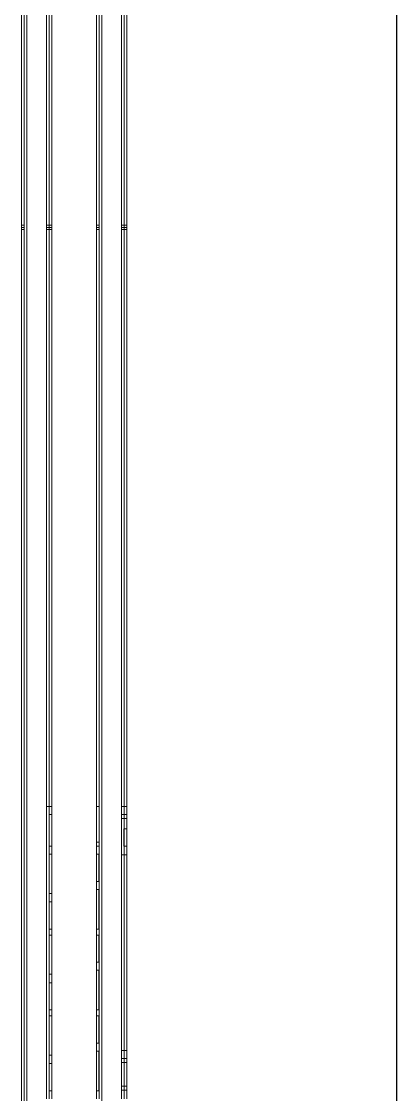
# Model space of a CAD drawing. Extents: x 44111 to 90315, y 4379 to 151689.
# Drawn here: x 67976.6 to 68141.1, y 31420.5 to 31891.4 of the extents above; entities that cross this region are included whole.
import ezdxf

# ---------------------------------------------------------------- set-up
doc = ezdxf.new("R2010")
doc.units = 0
doc.header["$LTSCALE"] = 1000
doc.header["$MEASUREMENT"] = 0
doc.layers.add('J-LM-门窗洞', color=35, linetype='Continuous')
doc.layers.add('细线', color=8, linetype='Continuous', lineweight=0)

msp = doc.modelspace()

# ---------------------------------------------------------------- linework, layer by layer
at = {"layer": 'J-LM-门窗洞'}
msp.add_line((68141.14228991306, 32359.87299580791), (68141.14228991282, 29959.87299580802), dxfattribs=at)
at = {"layer": '细线'}
for p, q in [((68020.45287041928, 31801.97439078952), (68020.45202040885, 32203.4079891484)), ((68021.6202157019, 32204.33623795677), (68021.62104428097, 31801.97439078952)), ((68022.76409785918, 31886.35936564079), (68022.76920878401, 32205.26231495081)), ((68009.47985214603, 31801.97439078952), (68009.4790310073, 32195.1737896651)), ((68010.6478598507, 31801.97439078952), (68010.64705998803, 32196.10208159592)), ((68011.8149870511, 32197.03052442311), (68011.82015071323, 30058.69184172503)), ((67988.70081985489, 32179.63206891692), (67988.70233664245, 31801.97439078952)), ((67989.86897981822, 32180.56035155524), (67989.87047839703, 31801.97439078952)), ((67987.53434087246, 31801.97439078952), (67987.53283843494, 32178.70359344792)), ((67976.56118818794, 31801.97439078952), (67976.55970645536, 32170.46758067643)), ((67977.72932136085, 31801.97439078952), (67977.72787801761, 32171.39609926858)), ((67978.8958024497, 32172.32431334478), (67978.9053582298, 30083.3961408789)), ((68022.78876609987, 31886.37700795173), (68022.76409785918, 31886.35936564079)), ((68022.76409785918, 31886.35936564079), (68022.78894473871, 31801.97439078952)), ((67976.56118818794, 31801.97439078952), (67977.72932136085, 31801.97439078952)), ((67976.56119193046, 31801.04598752642), (67976.56118818794, 31801.97439078952)), ((67976.56119193046, 31801.04598752642), (67977.72932504656, 31801.04598752642)), ((67976.56119567345, 31800.11747138936), (67976.56119193046, 31801.04598752642)), ((67977.7293287325, 31800.11747138936), (67976.56119567345, 31800.11747138936)), ((67976.56783942439, 30452.00058767141), (67976.56119567345, 31800.11747138936)), ((67977.72932504656, 31801.04598752642), (67977.72932136085, 31801.97439078952)), ((67977.7293287325, 31800.11747138936), (67977.72932504656, 31801.04598752642)), ((67977.73587154972, 30452.00058767141), (67977.7293287325, 31800.11747138936)), ((67987.53434087246, 31801.97439078952), (67988.70233664245, 31801.97439078952)), ((67987.53434457516, 31801.04598752642), (67987.53434087246, 31801.97439078952)), ((67987.53434457516, 31801.04598752642), (67988.70234037124, 31801.04598752642)), ((67987.5343482781, 31800.11747138936), (67987.53434457516, 31801.04598752642)), ((67988.70234410049, 31800.11747138936), (67987.5343482781, 31800.11747138936)), ((67987.5359560198, 31546.98373183806), (67987.5343482781, 31800.11747138936)), ((67988.70233664245, 31801.97439078952), (67989.87047839703, 31801.97439078952)), ((67988.70233664245, 31801.97439078952), (67988.70234037124, 31801.04598752642)), ((67988.70234037124, 31801.04598752642), (67989.87048207203, 31801.04598752642)), ((67988.70234037124, 31801.04598752642), (67988.70234410049, 31800.11747138936)), ((67989.8704857475, 31800.11747138936), (67988.70234410049, 31800.11747138936)), ((67988.70234410049, 31800.11747138936), (67988.70396320758, 31546.98373183806)), ((67989.87047839703, 31801.97439078952), (67989.87048207203, 31801.04598752642)), ((67989.87048207203, 31801.04598752642), (67989.8704857475, 31800.11747138936)), ((67989.8704857475, 31800.11747138936), (67989.87208149538, 31546.98373183806)), ((68009.47985214603, 31801.97439078952), (68010.6478598507, 31801.97439078952)), ((68009.47985408481, 31801.04598752642), (68009.47985214603, 31801.97439078952)), ((68009.47985408481, 31801.04598752642), (68010.64786178971, 31801.04598752642)), ((68009.47985602383, 31800.11747138936), (68009.47985408481, 31801.04598752642)), ((68010.64786372872, 31800.11747138936), (68009.47985602383, 31800.11747138936)), ((68009.48069790893, 31546.98373183806), (68009.47985602383, 31800.11747138936)), ((68010.64786178971, 31801.04598752642), (68010.6478598507, 31801.97439078952)), ((68010.64786372872, 31800.11747138936), (68010.64786178971, 31801.04598752642)), ((68010.64870561383, 31546.98373183806), (68010.64786372872, 31800.11747138936)), ((68020.45287041928, 31801.97439078952), (68021.62104428097, 31801.97439078952)), ((68020.45287238507, 31801.04598752642), (68020.45287041928, 31801.97439078952)), ((68020.45287238507, 31801.04598752642), (68021.62104619297, 31801.04598752642)), ((68020.45287435132, 31800.11747138936), (68020.45287238507, 31801.04598752642)), ((68021.62104810498, 31800.11747138936), (68020.45287435132, 31800.11747138936)), ((68020.45372796155, 31546.98373183806), (68020.45287435132, 31800.11747138936)), ((68021.62104428097, 31801.97439078952), (68022.78894473871, 31801.97439078952)), ((68021.62104428097, 31801.97439078952), (68021.62104619297, 31801.04598752642)), ((68021.62104619297, 31801.04598752642), (68022.78894670357, 31801.04598752642)), ((68021.62104619297, 31801.04598752642), (68021.62104810498, 31800.11747138936)), ((68022.7889486689, 31800.11747138936), (68021.62104810498, 31800.11747138936)), ((68021.62104810498, 31800.11747138936), (68021.62187827358, 31546.98373183806)), ((68022.78894473871, 31801.97439078952), (68022.78894670357, 31801.04598752642)), ((68022.78894670357, 31801.04598752642), (68022.7889486689, 31800.11747138936)), ((68022.7889486689, 31800.11747138936), (68022.78980190473, 31546.98373183806)), ((67988.70396320758, 31546.98373183806), (67987.5359560198, 31546.98373183806)), ((67987.53646785722, 31418.64283900056), (67987.5359560198, 31546.98373183806)), ((67989.87208149538, 31546.98373183806), (67988.70396320758, 31546.98373183806)), ((67988.70396320758, 31546.98373183806), (67988.70397740885, 31543.44781998743)), ((67989.87208149538, 31546.98373183806), (67989.87209549177, 31543.44781998743)), ((68010.64870561383, 31546.98373183806), (68009.48069790893, 31546.98373183806)), ((68009.48073061908, 31531.32055037562), (68009.48069790893, 31546.98373183806)), ((68010.64873832397, 31531.32055037562), (68010.64870561383, 31546.98373183806)), ((68021.62187827358, 31546.98373183806), (68020.45372796155, 31546.98373183806)), ((68020.45373544868, 31543.44781998743), (68020.45372796155, 31546.98373183806)), ((68022.78980190473, 31546.98373183806), (68021.62187827358, 31546.98373183806)), ((68021.62187827358, 31546.98373183806), (68021.62188555513, 31543.44781998743)), ((68022.78980190473, 31546.98373183806), (68022.7898093886, 31543.44781998743)), ((67988.64988299648, 31529.55440794118), (67988.64988299648, 31543.44781998743)), ((67988.64988299648, 31543.44781998743), (67988.70397740885, 31543.44781998743)), ((67988.70397740885, 31543.44781998743), (67989.87209549177, 31543.44781998743)), ((67988.70397740885, 31543.44781998743), (67988.70403320904, 31529.55440794118)), ((67989.87209549177, 31543.44781998743), (67989.87215048683, 31529.55440794118)), ((68020.45373544868, 31543.44781998743), (68021.62188555513, 31543.44781998743)), ((68020.45373918841, 31541.68167755287), (68020.45373544868, 31543.44781998743)), ((68021.62188919194, 31541.68167755287), (68020.45373918841, 31541.68167755287)), ((68020.45377287644, 31525.77188974491), (68020.45373918841, 31541.68167755287)), ((68021.62188555513, 31543.44781998743), (68022.7898093886, 31543.44781998743)), ((68021.62188555513, 31543.44781998743), (68021.62188919194, 31541.68167755287)), ((68022.78981312647, 31541.68167755287), (68021.62188919194, 31541.68167755287)), ((68021.62188919194, 31541.68167755287), (68021.62189842275, 31537.19922981365)), ((68022.7898093886, 31543.44781998743), (68022.78981312647, 31541.68167755287)), ((68022.78981312647, 31541.68167755287), (68022.78982261362, 31537.19922981365)), ((68021.47362560293, 31529.55440794118), (68021.47362560293, 31537.19922981365)), ((68021.47362560293, 31537.19922981365), (68021.62189842275, 31537.19922981365)), ((68021.62189842275, 31537.19922981365), (68022.78982261362, 31537.19922981365)), ((68021.62189842275, 31537.19922981365), (68021.62191416559, 31529.55440794118)), ((68022.78982261362, 31537.19922981365), (68022.78983879395, 31529.55440794118)), ((68009.48073061908, 31531.32055037562), (68010.64873832397, 31531.32055037562)), ((68009.48073430758, 31529.55440794118), (68009.48073061908, 31531.32055037562)), ((68010.64874201224, 31529.55440794118), (68010.64873832397, 31531.32055037562)), ((67988.70403320904, 31529.55440794118), (67988.64988299648, 31529.55440794118)), ((67988.64988299648, 31508.80676755565), (67988.64988299648, 31526.01849649625)), ((67988.64988299648, 31526.01849649625), (67988.70404741031, 31526.01849649625)), ((67989.87215048683, 31529.55440794118), (67988.70403320904, 31529.55440794118)), ((67988.70403320904, 31529.55440794118), (67988.70404741031, 31526.01849649625)), ((67988.70404741031, 31526.01849649625), (67989.87216448321, 31526.01849649625)), ((67988.70404741031, 31526.01849649625), (67988.70411653796, 31508.80676755565)), ((67989.87215048683, 31529.55440794118), (67989.87216448321, 31526.01849649625)), ((67989.87216448321, 31526.01849649625), (67989.87223261342, 31508.80676755565)), ((68010.64874201224, 31529.55440794118), (68009.48073430758, 31529.55440794118)), ((68009.4807416918, 31526.01849649625), (68009.48073430758, 31529.55440794118)), ((68009.4807416918, 31526.01849649625), (68010.4413905619, 31526.01849629334)), ((68009.48076663146, 31514.07618225238), (68009.4807416918, 31526.01849649625)), ((68010.4413905619, 31526.01849629334), (68010.4413894627, 31514.07618225238)), ((68010.64897363473, 31418.64283900056), (68010.64874201224, 31529.55440794118)), ((68020.45377287644, 31525.77188974491), (68021.62192195494, 31525.77188974491)), ((68020.45395480076, 31439.85468149942), (68020.45377287644, 31525.77188974491)), ((68021.62191416559, 31529.55440794118), (68021.47362560293, 31529.55440794118)), ((68022.78983879395, 31529.55440794118), (68021.62191416559, 31529.55440794118)), ((68021.62191416559, 31529.55440794118), (68021.62192195494, 31525.77188974491)), ((68021.62192195494, 31525.77188974491), (68022.78984679983, 31525.77188974491)), ((68021.62192195494, 31525.77188974491), (68021.62209888318, 31439.85468149942)), ((68022.78983879395, 31529.55440794118), (68022.78984679983, 31525.77188974491)), ((68022.78984679983, 31525.77188974491), (68022.79002864429, 31439.85468149942)), ((68010.4413894627, 31514.07618225238), (68009.48076663146, 31514.07618225238)), ((68009.48077394746, 31510.57290999009), (68009.48076663146, 31514.07618225238)), ((67988.70411653796, 31508.80676755565), (67988.64988299648, 31508.80676755565)), ((67989.87223261342, 31508.80676755565), (67988.70411653796, 31508.80676755565)), ((67988.70411653796, 31508.80676755565), (67988.70413149663, 31505.0822741671)), ((67989.87223261342, 31508.80676755565), (67989.87224735625, 31505.0822741671)), ((68009.48077394746, 31510.57290999009), (68010.4413905619, 31510.57290978718)), ((68009.4808103538, 31493.13995992322), (68009.48077394746, 31510.57290999009)), ((68010.4413905619, 31510.57290978718), (68010.4413894627, 31493.13995992322)), ((67988.64988299648, 31493.13995992322), (67988.64988299648, 31505.0822741671)), ((67988.64988299648, 31505.0822741671), (67988.70413149663, 31505.0822741671)), ((67988.70413149663, 31505.0822741671), (67989.87224735625, 31505.0822741671)), ((67988.70413149663, 31505.0822741671), (67988.70417946044, 31493.13995992322)), ((67989.87224735625, 31505.0822741671), (67989.87229462832, 31493.13995992322)), ((67988.70417946044, 31493.13995992322), (67988.64988299648, 31493.13995992322)), ((67989.87229462832, 31493.13995992322), (67988.70417946044, 31493.13995992322)), ((67988.70417946044, 31493.13995992322), (67988.7041899185, 31490.53607846948)), ((67989.87229462832, 31493.13995992322), (67989.87230493527, 31490.53607846948)), ((68010.4413894627, 31493.13995992322), (68009.4808103538, 31493.13995992322)), ((68009.48081579155, 31490.53607846948), (68009.4808103538, 31493.13995992322)), ((67988.64988299648, 31473.32434952876), (67988.64988299648, 31490.53607846948)), ((67988.64988299648, 31490.53607846948), (67988.7041899185, 31490.53607846948)), ((67988.7041899185, 31490.53607846948), (67989.87230493527, 31490.53607846948)), ((67988.7041899185, 31490.53607846948), (67988.70425904592, 31473.32434952876)), ((67989.87230493527, 31490.53607846948), (67989.87237306547, 31473.32434952876)), ((68009.48081579155, 31490.53607846948), (68010.4413905619, 31490.53607826657)), ((68009.48084073121, 31478.5937642256), (68009.48081579155, 31490.53607846948)), ((68010.4413905619, 31490.53607826657), (68010.4413894627, 31478.5937642256)), ((68010.4413894627, 31478.5937642256), (68009.48084073121, 31478.5937642256)), ((68009.48084803976, 31475.09411853913), (68009.48084073121, 31478.5937642256)), ((67988.70425904592, 31473.32434952876), (67988.64988299648, 31473.32434952876)), ((67989.87237306547, 31473.32434952876), (67988.70425904592, 31473.32434952876)), ((67988.70425904592, 31473.32434952876), (67988.70427399015, 31469.60348271613)), ((67989.87237306547, 31473.32434952876), (67989.87238779411, 31469.60348271613)), ((68009.48084803976, 31475.09411853913), (68010.4413905619, 31475.09411833622)), ((68009.48088444586, 31457.66116847214), (68009.48084803976, 31475.09411853913)), ((68010.4413905619, 31475.09411833622), (68010.4413894627, 31457.66116847214)), ((67988.64988299648, 31457.66116847214), (67988.64988299648, 31469.60348271613)), ((67988.64988299648, 31469.60348271613), (67988.70427399015, 31469.60348271613)), ((67988.70427399015, 31469.60348271613), (67989.87238779411, 31469.60348271613)), ((67988.70427399015, 31469.60348271613), (67988.70432195396, 31457.66116847214)), ((67989.87238779411, 31469.60348271613), (67989.87243506595, 31457.66116847214)), ((67988.70432195396, 31457.66116847214), (67988.64988299648, 31457.66116847214)), ((67988.64988299648, 31437.8455580778), (67988.64988299648, 31455.0572870184)), ((67988.64988299648, 31455.0572870184), (67988.70433241202, 31455.0572870184)), ((67989.87243506595, 31457.66116847214), (67988.70432195396, 31457.66116847214)), ((67988.70432195396, 31457.66116847214), (67988.70433241202, 31455.0572870184)), ((67988.70433241202, 31455.0572870184), (67989.87244537313, 31455.0572870184)), ((67988.70433241202, 31455.0572870184), (67988.70440153967, 31437.8455580778)), ((67989.87243506595, 31457.66116847214), (67989.87244537313, 31455.0572870184)), ((67989.87244537313, 31455.0572870184), (67989.87251350333, 31437.8455580778)), ((68010.4413894627, 31457.66116847214), (68009.48088444586, 31457.66116847214)), ((68009.48088988362, 31455.0572870184), (68009.48088444586, 31457.66116847214)), ((68009.48088988362, 31455.0572870184), (68010.4413905619, 31455.0572868156)), ((68009.4809148235, 31443.11497277452), (68009.48088988362, 31455.0572870184)), ((68010.4413905619, 31455.0572868156), (68010.4413894627, 31443.11497277452)), ((68010.4413894627, 31443.11497277452), (68009.4809148235, 31443.11497277452)), ((68009.48092213951, 31439.61170051224), (68009.4809148235, 31443.11497277452)), ((67988.70440153967, 31437.8455580778), (67988.64988299648, 31437.8455580778)), ((67989.87251350333, 31437.8455580778), (67988.70440153967, 31437.8455580778)), ((67988.70440153967, 31437.8455580778), (67988.70441649834, 31434.12106468924)), ((67989.87251350333, 31437.8455580778), (67989.87252824617, 31434.12106468924)), ((68009.48092213951, 31439.61170051224), (68010.4413905619, 31439.61170030932)), ((68009.48095854561, 31422.17875044537), (68009.48092213951, 31439.61170051224)), ((68010.4413905619, 31439.61170030932), (68010.4413894627, 31422.17875044537)), ((68021.62209888318, 31439.85468149942), (68020.45395480076, 31439.85468149942)), ((68020.45396228766, 31436.31876964879), (68020.45395480076, 31439.85468149942)), ((68020.45396228766, 31436.31876964879), (68021.62210616472, 31436.31876964879)), ((68020.45396602739, 31434.55262721435), (68020.45396228766, 31436.31876964879)), ((68022.79002864429, 31439.85468149942), (68021.62209888318, 31439.85468149942)), ((68021.62209888318, 31439.85468149942), (68021.62210616472, 31436.31876964879)), ((68021.62210616472, 31436.31876964879), (68022.79003612793, 31436.31876964879)), ((68021.62210616472, 31436.31876964879), (68021.62210980154, 31434.55262721435)), ((68022.79002864429, 31439.85468149942), (68022.79003612793, 31436.31876964879)), ((68022.79003612793, 31436.31876964879), (68022.79003986603, 31434.55262721435)), ((67988.64988299648, 31422.17875044537), (67988.64988299648, 31434.12106468924)), ((67988.64988299648, 31434.12106468924), (67988.70441649834, 31434.12106468924)), ((67988.70441649834, 31434.12106468924), (67989.87252824617, 31434.12106468924)), ((67988.70441649834, 31434.12106468924), (67988.70446446215, 31422.17875044537)), ((67989.87252824617, 31434.12106468924), (67989.87257551824, 31422.17875044537)), ((68021.62210980154, 31434.55262721435), (68020.45396602739, 31434.55262721435)), ((68020.45398796655, 31424.19150003698), (68020.45396602739, 31434.55262721435)), ((68022.79003986603, 31434.55262721435), (68021.62210980154, 31434.55262721435)), ((68021.62210980154, 31434.55262721435), (68021.62213113814, 31424.19150003698)), ((68022.79003986603, 31434.55262721435), (68022.79006179541, 31424.19150003698)), ((67988.70446446215, 31422.17875044537), (67988.64988299648, 31422.17875044537)), ((67989.87257551824, 31422.17875044537), (67988.70446446215, 31422.17875044537)), ((67988.70446446215, 31422.17875044537), (67988.70447866342, 31418.64283900056)), ((67989.87257551824, 31422.17875044537), (67989.87258951462, 31418.64283900056)), ((68010.4413894627, 31422.17875044537), (68009.48095854561, 31422.17875044537)), ((68009.48096592983, 31418.64283900056), (68009.48095854561, 31422.17875044537)), ((68020.45398796655, 31424.19150003698), (68021.62213113814, 31424.19150003698)), ((68020.45399171373, 31422.42173102673), (68020.45398796655, 31424.19150003698)), ((68021.62213478264, 31422.42173102673), (68020.45399171373, 31422.42173102673)), ((68020.45399971542, 31418.64283900056), (68020.45399171373, 31422.42173102673)), ((68021.62213113814, 31424.19150003698), (68022.79006179541, 31424.19150003698)), ((68021.62213113814, 31424.19150003698), (68021.62213478264, 31422.42173102673)), ((68022.7900655412, 31422.42173102673), (68021.62213478264, 31422.42173102673)), ((68021.62213478264, 31422.42173102673), (68021.62214256453, 31418.64283900056)), ((68022.79006179541, 31424.19150003698), (68022.7900655412, 31422.42173102673)), ((68022.7900655412, 31422.42173102673), (68022.79007353916, 31418.64283900056))]:
    msp.add_line(p, q, dxfattribs=at)

doc.saveas('drawing.dxf')
